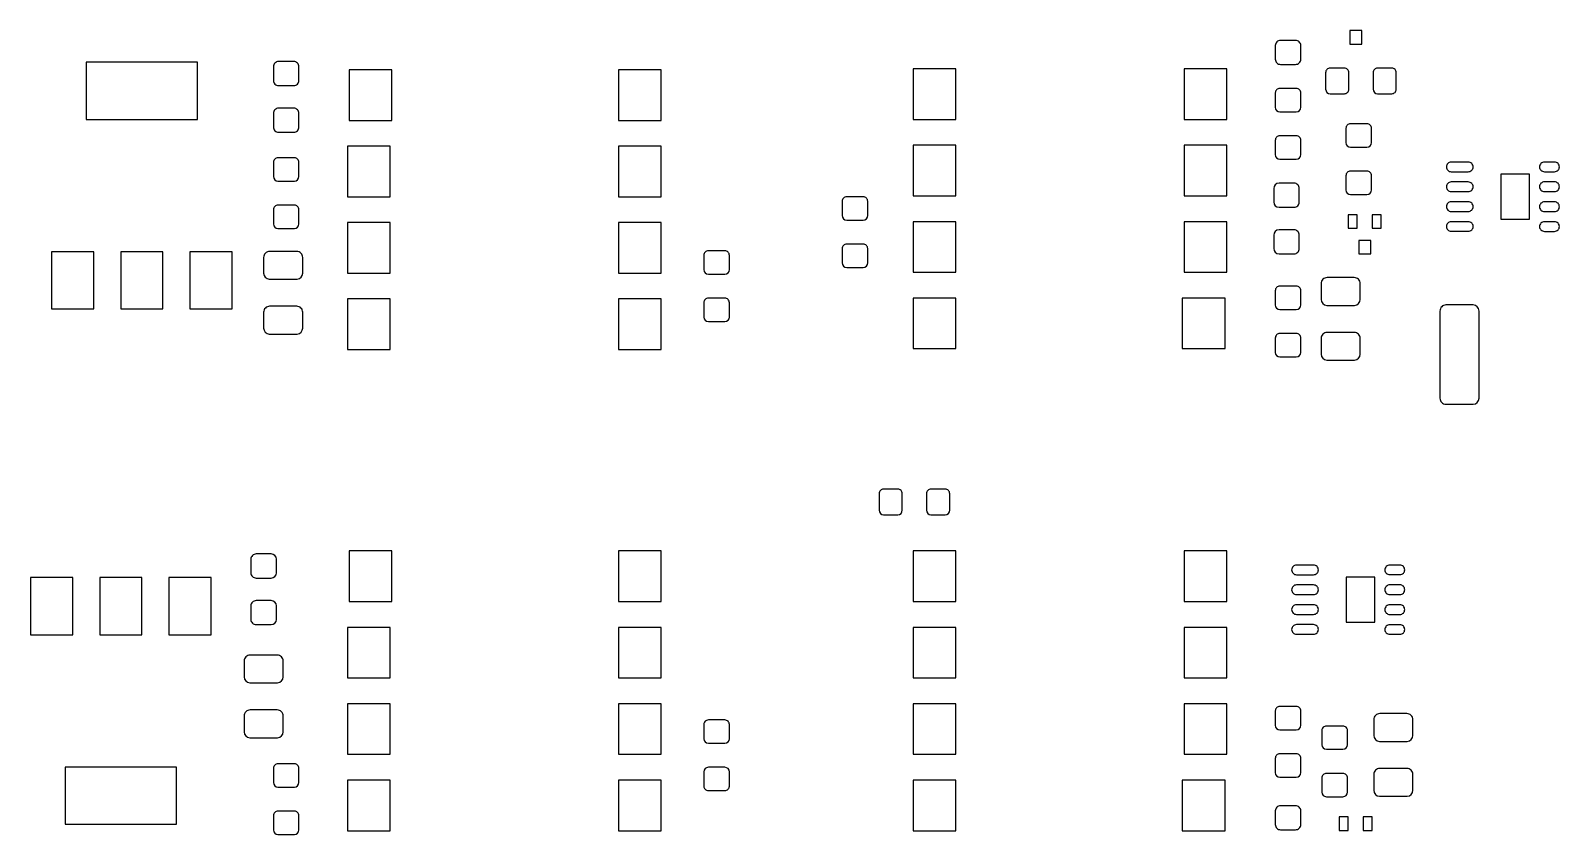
# Model space of a CAD drawing. Extents: x -210 to 210, y -160 to 160.
# Drawn here: x 53 to 103.8, y 60 to 86.8 of the extents above; entities that cross this region are included whole.
import ezdxf

# ---------------------------------------------------------------- set-up
doc = ezdxf.new("R2010")
doc.units = 0
doc.header["$MEASUREMENT"] = 0
doc.layers.get('0').update_dxf_attribs({"linetype": 'CONTINUOUS'})

msp = doc.modelspace()

# ---------------------------------------------------------------- linework, layer by layer
for points in [[(95.225, 86.275, 0.414214), (95.05, 86.45), (95.05, 86.45), (94.55, 86.45), (94.55, 86.45, 0.414214), (94.375, 86.275), (94.375, 86.275), (94.375, 85.825), (94.375, 85.825, 0.414214), (94.55, 85.65), (94.55, 85.65), (95.05, 85.65), (95.05, 85.65, 0.414214), (95.225, 85.825), (95.225, 85.825), (95.225, 86.275)], [(61.913999, 85.57, 0.414214), (61.738999, 85.745), (61.738999, 85.745), (61.238999, 85.745), (61.238999, 85.745, 0.414214), (61.063999, 85.57), (61.063999, 85.57), (61.063999, 85.12), (61.063999, 85.12, 0.414214), (61.238999, 84.945), (61.238999, 84.945), (61.738999, 84.945), (61.738999, 84.945, 0.414214), (61.913999, 85.12), (61.913999, 85.12), (61.913999, 85.57)], [(96.825, 85.375, 0.415782), (96.675, 85.525), (96.675, 85.525), (96.2, 85.525), (96.2, 85.525, 0.414214), (96.05, 85.375), (96.05, 85.375), (96.05, 84.825), (96.05, 84.825, 0.412655), (96.2, 84.675), (96.2, 84.675), (96.675, 84.675), (96.675, 84.675, 0.414214), (96.825, 84.825), (96.825, 84.825), (96.825, 85.375)], [(98.4, 85.375, 0.415782), (98.25, 85.525), (98.25, 85.525), (97.775, 85.525), (97.775, 85.525, 0.414214), (97.625, 85.375), (97.625, 85.375), (97.625, 84.825), (97.625, 84.825, 0.412655), (97.775, 84.675), (97.775, 84.675), (98.25, 84.675), (98.25, 84.675, 0.414214), (98.4, 84.825), (98.4, 84.825), (98.4, 85.375)], [(95.225, 84.7, 0.415207), (95.075, 84.85), (95.075, 84.85), (94.525, 84.85), (94.525, 84.85, 0.415207), (94.375, 84.7), (94.375, 84.7), (94.375, 84.225), (94.375, 84.225, 0.413243), (94.525, 84.075), (94.525, 84.075), (95.075, 84.075), (95.075, 84.075, 0.413224), (95.225, 84.225), (95.225, 84.225), (95.225, 84.7)], [(61.913999, 84.02, 0.414214), (61.738999, 84.195), (61.738999, 84.195), (61.238999, 84.195), (61.238999, 84.195, 0.414214), (61.063999, 84.02), (61.063999, 84.02), (61.063999, 83.57), (61.063999, 83.57, 0.414214), (61.238999, 83.395), (61.238999, 83.395), (61.738999, 83.395), (61.738999, 83.395, 0.414214), (61.913999, 83.57), (61.913999, 83.57), (61.913999, 84.02)], [(97.575, 83.525, 0.415188), (97.425, 83.675), (97.425, 83.675), (96.875, 83.675), (96.875, 83.675, 0.415169), (96.725, 83.525), (96.725, 83.525), (96.725, 83.05), (96.725, 83.05, 0.413224), (96.875, 82.9), (96.875, 82.9), (97.425, 82.9), (97.425, 82.9, 0.413243), (97.575, 83.05), (97.575, 83.05), (97.575, 83.525)], [(95.225, 83.125, 0.415188), (95.075, 83.275), (95.075, 83.275), (94.525, 83.275), (94.525, 83.275, 0.415188), (94.375, 83.125), (94.375, 83.125), (94.375, 82.65), (94.375, 82.65, 0.413243), (94.525, 82.5), (94.525, 82.5), (95.075, 82.5), (95.075, 82.5, 0.413224), (95.225, 82.65), (95.225, 82.65), (95.225, 83.125)], [(61.913999, 82.395, 0.415188), (61.763999, 82.545), (61.763999, 82.545), (61.213999, 82.545), (61.213999, 82.545, 0.415178), (61.063999, 82.395), (61.063999, 82.395), (61.063999, 81.92), (61.063999, 81.92, 0.413233), (61.213999, 81.770005), (61.213999, 81.770005), (61.763999, 81.770005), (61.763999, 81.770005, 0.413233), (61.913999, 81.92), (61.913999, 81.92), (61.913999, 82.395)], [(100.792998, 82.080996, 0.414214), (100.952998, 82.240996), (100.952998, 82.240996, 0.414214), (100.792998, 82.400996), (100.792998, 82.400996), (100.222998, 82.400996), (100.222998, 82.400996, 0.414214), (100.062998, 82.240996), (100.062998, 82.240996, 0.414214), (100.222998, 82.080996), (100.222998, 82.080996), (100.792998, 82.080996)], [(103.662998, 82.082998, 0.414214), (103.822998, 82.243008), (103.822998, 82.243008, 0.414214), (103.662998, 82.402998), (103.662998, 82.402998), (103.322998, 82.402998), (103.322998, 82.402998, 0.414214), (103.162998, 82.243008), (103.162998, 82.243008, 0.414214), (103.322998, 82.082998), (103.322998, 82.082998), (103.662998, 82.082998)], [(97.575, 81.95, 0.415188), (97.425, 82.1), (97.425, 82.1), (96.875, 82.1), (96.875, 82.1, 0.415169), (96.725, 81.95), (96.725, 81.95), (96.725, 81.474995), (96.725, 81.474995, 0.413224), (96.875, 81.325), (96.875, 81.325), (97.425, 81.325), (97.425, 81.325, 0.413243), (97.575, 81.474995), (97.575, 81.474995), (97.575, 81.95)], [(95.175, 81.525, 0.414377), (95, 81.699995), (95, 81.699995), (94.5, 81.699995), (94.5, 81.699995, 0.41405), (94.325, 81.525), (94.325, 81.525), (94.325, 81.075), (94.325, 81.075, 0.41405), (94.5, 80.9), (94.5, 80.9), (95, 80.9), (95, 80.9, 0.414377), (95.175, 81.075), (95.175, 81.075), (95.175, 81.525)], [(100.792998, 81.419995, 0.414214), (100.952998, 81.58), (100.952998, 81.58, 0.414214), (100.792998, 81.74), (100.792998, 81.74), (100.222998, 81.74), (100.222998, 81.74, 0.414214), (100.062998, 81.58), (100.062998, 81.58, 0.414214), (100.222998, 81.419995), (100.222998, 81.419995), (100.792998, 81.419995)], [(103.662998, 81.422998, 0.414214), (103.822998, 81.583003), (103.822998, 81.583003, 0.414214), (103.662998, 81.743003), (103.662998, 81.743003), (103.322998, 81.743003), (103.322998, 81.743003, 0.414214), (103.162998, 81.583003), (103.162998, 81.583003, 0.414214), (103.322998, 81.422998), (103.322998, 81.422998), (103.662998, 81.422998)], [(61.913999, 80.82, 0.415198), (61.763999, 80.969995), (61.763999, 80.969995), (61.213999, 80.969995), (61.213999, 80.969995, 0.415188), (61.063999, 80.82), (61.063999, 80.82), (61.063999, 80.344995), (61.063999, 80.344995, 0.413233), (61.213999, 80.195), (61.213999, 80.195), (61.763999, 80.195), (61.763999, 80.195, 0.413233), (61.913999, 80.344995), (61.913999, 80.344995), (61.913999, 80.82)], [(80.825, 81.1, 0.415198), (80.675, 81.249995), (80.675, 81.249995), (80.124995, 81.249995), (80.124995, 81.249995, 0.415178), (79.975, 81.1), (79.975, 81.1), (79.975, 80.625), (79.975, 80.625, 0.413233), (80.124995, 80.475005), (80.124995, 80.475005), (80.675, 80.475005), (80.675, 80.475005, 0.413243), (80.825, 80.625), (80.825, 80.625), (80.825, 81.1)], [(100.792998, 80.76, 0.414214), (100.952998, 80.920005), (100.952998, 80.920005, 0.414214), (100.792998, 81.079995), (100.792998, 81.079995), (100.222998, 81.079995), (100.222998, 81.079995, 0.414214), (100.062998, 80.920005), (100.062998, 80.920005, 0.414214), (100.222998, 80.76), (100.222998, 80.76), (100.792998, 80.76)], [(103.662998, 80.758994, 0.414214), (103.822998, 80.918999), (103.822998, 80.918999, 0.414214), (103.662998, 81.078999), (103.662998, 81.078999), (103.322998, 81.078999), (103.322998, 81.078999, 0.414214), (103.162998, 80.918999), (103.162998, 80.918999, 0.414214), (103.322998, 80.758994), (103.322998, 80.758994), (103.662998, 80.758994)], [(100.792998, 80.1, 0.414214), (100.952998, 80.26), (100.952998, 80.26, 0.414214), (100.792998, 80.42), (100.792998, 80.42), (100.222998, 80.42), (100.222998, 80.42, 0.414214), (100.062998, 80.26), (100.062998, 80.26, 0.414214), (100.222998, 80.1), (100.222998, 80.1), (100.792998, 80.1)], [(103.662998, 80.099004, 0.414214), (103.822998, 80.259004), (103.822998, 80.259004, 0.414214), (103.662998, 80.418994), (103.662998, 80.418994), (103.322998, 80.418994), (103.322998, 80.418994, 0.414214), (103.162998, 80.259004), (103.162998, 80.259004, 0.414214), (103.322998, 80.099004), (103.322998, 80.099004), (103.662998, 80.099004)], [(95.175, 79.975, 0.414385), (95, 80.15), (95, 80.15), (94.5, 80.15), (94.5, 80.15, 0.41405), (94.325, 79.975), (94.325, 79.975), (94.325, 79.525), (94.325, 79.525, 0.414042), (94.5, 79.35), (94.5, 79.35), (95, 79.35), (95, 79.35, 0.414369), (95.175, 79.525), (95.175, 79.525), (95.175, 79.975)], [(62.038999, 79.232998, 0.414951), (61.838999, 79.433003), (61.838999, 79.433003), (60.938999, 79.433003), (60.938999, 79.433003, 0.414951), (60.738999, 79.232998), (60.738999, 79.232998), (60.738999, 78.707998), (60.738999, 78.707998, 0.393115), (60.925, 78.509004), (60.925, 78.509004), (60.938999, 78.507998), (60.938999, 78.507998), (61.838999, 78.507998), (61.838999, 78.507998), (61.852998, 78.509004), (61.852998, 78.509004, 0.393122), (62.038999, 78.707998), (62.038999, 78.707998), (62.038999, 79.232998)], [(76.225, 79.3, 0.41536), (76.075005, 79.449995), (76.075005, 79.449995), (75.525, 79.449995), (75.525, 79.449995, 0.414997), (75.375, 79.3), (75.375, 79.3), (75.375, 78.824995), (75.375, 78.824995, 0.413034), (75.525, 78.675), (75.525, 78.675), (76.075005, 78.675), (76.075005, 78.675, 0.413414), (76.225, 78.824995), (76.225, 78.824995), (76.225, 79.3)], [(80.825, 79.525, 0.415198), (80.675, 79.674995), (80.675, 79.674995), (80.124995, 79.674995), (80.124995, 79.674995, 0.415178), (79.975, 79.525), (79.975, 79.525), (79.975, 79.049995), (79.975, 79.049995, 0.413224), (80.124995, 78.9), (80.124995, 78.9), (80.675, 78.9), (80.675, 78.9, 0.413233), (80.825, 79.049995), (80.825, 79.049995), (80.825, 79.525)], [(97.2, 78.362002, 0.414937), (97, 78.561997), (97, 78.561997), (96.1, 78.561997), (96.1, 78.561997, 0.414951), (95.9, 78.362002), (95.9, 78.362002), (95.9, 77.836997), (95.9, 77.836997, 0.393129), (96.086006, 77.637998), (96.086006, 77.637998), (96.1, 77.637002), (96.1, 77.637002), (97, 77.637002), (97, 77.637002), (97.014004, 77.637998), (97.014004, 77.637998, 0.393101), (97.2, 77.836997), (97.2, 77.836997), (97.2, 78.362002)], [(76.225, 77.725, 0.41536), (76.075005, 77.875005), (76.075005, 77.875005), (75.525, 77.875005), (75.525, 77.875005, 0.414997), (75.375, 77.725), (75.375, 77.725), (75.375, 77.249995), (75.375, 77.249995, 0.413034), (75.525, 77.1), (75.525, 77.1), (76.075005, 77.1), (76.075005, 77.1, 0.413423), (76.225, 77.249995), (76.225, 77.249995), (76.225, 77.725)], [(95.225, 78.125, 0.415207), (95.075, 78.275005), (95.075, 78.275005), (94.525, 78.275005), (94.525, 78.275005, 0.415207), (94.375, 78.125), (94.375, 78.125), (94.375, 77.650005), (94.375, 77.650005, 0.413262), (94.525, 77.5), (94.525, 77.5), (95.075, 77.5), (95.075, 77.5, 0.413243), (95.225, 77.650005), (95.225, 77.650005), (95.225, 78.125)], [(62.038999, 77.407002, 0.414937), (61.838999, 77.606997), (61.838999, 77.606997), (60.938999, 77.606997), (60.938999, 77.606997, 0.414937), (60.738999, 77.407002), (60.738999, 77.407002), (60.738999, 76.881997), (60.738999, 76.881997, 0.393115), (60.925, 76.682998), (60.925, 76.682998), (60.938999, 76.682002), (60.938999, 76.682002), (61.838999, 76.682002), (61.838999, 76.682002), (61.852998, 76.682998), (61.852998, 76.682998, 0.393122), (62.038999, 76.881997), (62.038999, 76.881997), (62.038999, 77.407002)], [(101.150996, 77.45, 0.413471), (100.951006, 77.650005), (100.951006, 77.650005), (100.05, 77.650005), (100.05, 77.650005, 0.414958), (99.85, 77.45), (99.85, 77.45), (99.85, 74.550005), (99.85, 74.550005, 0.414958), (100.05, 74.35), (100.05, 74.35), (100.951006, 74.35), (100.951006, 74.35, 0.413485), (101.150996, 74.550005), (101.150996, 74.550005), (101.150996, 77.45)], [(95.225, 76.55, 0.415207), (95.075, 76.7), (95.075, 76.7), (94.525, 76.7), (94.525, 76.7, 0.415207), (94.375, 76.55), (94.375, 76.55), (94.375, 76.075005), (94.375, 76.075005, 0.413262), (94.525, 75.925), (94.525, 75.925), (95.075, 75.925), (95.075, 75.925, 0.413243), (95.225, 76.075005), (95.225, 76.075005), (95.225, 76.55)], [(97.2, 76.537998, 0.414944), (97, 76.737998), (97, 76.737998), (96.1, 76.737998), (96.1, 76.737998, 0.414958), (95.9, 76.537998), (95.9, 76.537998), (95.9, 76.012998), (95.9, 76.012998, 0.393129), (96.086006, 75.813999), (96.086006, 75.813999), (96.1, 75.813003), (96.1, 75.813003), (97, 75.813003), (97, 75.813003), (97.014004, 75.813999), (97.014004, 75.813999, 0.393101), (97.2, 76.012998), (97.2, 76.012998), (97.2, 76.537998)], [(81.975, 71.374995, 0.415399), (81.825005, 71.525), (81.825005, 71.525), (81.35, 71.525), (81.35, 71.525, 0.414614), (81.199995, 71.374995), (81.199995, 71.374995), (81.199995, 70.825005), (81.199995, 70.825005, 0.413053), (81.35, 70.675), (81.35, 70.675), (81.825005, 70.675), (81.825005, 70.675, 0.413823), (81.975, 70.825005), (81.975, 70.825005), (81.975, 71.374995)], [(83.55, 71.374995, 0.415408), (83.4, 71.525), (83.4, 71.525), (82.925, 71.525), (82.925, 71.525, 0.414614), (82.775, 71.374995), (82.775, 71.374995), (82.775, 70.825005), (82.775, 70.825005, 0.413063), (82.925, 70.675), (82.925, 70.675), (83.4, 70.675), (83.4, 70.675, 0.413842), (83.55, 70.825005), (83.55, 70.825005), (83.55, 71.374995)], [(61.163999, 69.195, 0.41405), (60.988999, 69.37), (60.988999, 69.37), (60.488999, 69.37), (60.488999, 69.37, 0.414377), (60.313999, 69.195), (60.313999, 69.195), (60.313999, 68.745), (60.313999, 68.745, 0.414377), (60.488999, 68.570005), (60.488999, 68.570005), (60.988999, 68.570005), (60.988999, 68.570005, 0.41405), (61.163999, 68.745), (61.163999, 68.745), (61.163999, 69.195)], [(95.65, 68.681001, 0.414214), (95.81, 68.841001), (95.81, 68.841001, 0.414214), (95.65, 69.000996), (95.65, 69.000996), (95.08, 69.000996), (95.08, 69.000996, 0.414214), (94.92, 68.841001), (94.92, 68.841001, 0.414214), (95.08, 68.681001), (95.08, 68.681001), (95.65, 68.681001)], [(98.52, 68.682998, 0.414214), (98.68, 68.842998), (98.68, 68.842998, 0.414214), (98.52, 69.003003), (98.52, 69.003003), (98.18, 69.003003), (98.18, 69.003003, 0.414214), (98.02, 68.842998), (98.02, 68.842998, 0.414214), (98.18, 68.682998), (98.18, 68.682998), (98.52, 68.682998)], [(95.65, 68.021001, 0.414214), (95.81, 68.181001), (95.81, 68.181001, 0.414214), (95.65, 68.341001), (95.65, 68.341001), (95.08, 68.341001), (95.08, 68.341001, 0.414214), (94.92, 68.181001), (94.92, 68.181001, 0.414214), (95.08, 68.021001), (95.08, 68.021001), (95.65, 68.021001)], [(98.52, 68.022998, 0.414214), (98.68, 68.182998), (98.68, 68.182998, 0.414214), (98.52, 68.342998), (98.52, 68.342998), (98.18, 68.342998), (98.18, 68.342998, 0.414214), (98.02, 68.182998), (98.02, 68.182998, 0.414214), (98.18, 68.022998), (98.18, 68.022998), (98.52, 68.022998)], [(61.163999, 67.645, 0.414042), (60.988999, 67.82), (60.988999, 67.82), (60.488999, 67.82), (60.488999, 67.82, 0.414369), (60.313999, 67.645), (60.313999, 67.645), (60.313999, 67.195), (60.313999, 67.195, 0.414377), (60.488999, 67.02), (60.488999, 67.02), (60.988999, 67.02), (60.988999, 67.02, 0.41405), (61.163999, 67.195), (61.163999, 67.195), (61.163999, 67.645)], [(95.65, 67.360996, 0.414214), (95.81, 67.520996), (95.81, 67.520996, 0.414214), (95.65, 67.681001), (95.65, 67.681001), (95.08, 67.681001), (95.08, 67.681001, 0.414214), (94.92, 67.520996), (94.92, 67.520996, 0.414214), (95.08, 67.360996), (95.08, 67.360996), (95.65, 67.360996)], [(98.52, 67.358999, 0.414214), (98.68, 67.519004), (98.68, 67.519004, 0.414214), (98.52, 67.679004), (98.52, 67.679004), (98.18, 67.679004), (98.18, 67.679004, 0.414214), (98.02, 67.519004), (98.02, 67.519004, 0.414214), (98.18, 67.358999), (98.18, 67.358999), (98.52, 67.358999)], [(95.65, 66.699995, 0.414214), (95.81, 66.86), (95.81, 66.86, 0.414214), (95.65, 67.02), (95.65, 67.02), (95.08, 67.02), (95.08, 67.02, 0.414214), (94.92, 66.86), (94.92, 66.86, 0.414214), (95.08, 66.699995), (95.08, 66.699995), (95.65, 66.699995)], [(98.52, 66.698999, 0.414214), (98.68, 66.858999), (98.68, 66.858999, 0.414214), (98.52, 67.018999), (98.52, 67.018999), (98.18, 67.018999), (98.18, 67.018999, 0.414214), (98.02, 66.858999), (98.02, 66.858999, 0.414214), (98.18, 66.698999), (98.18, 66.698999), (98.52, 66.698999)], [(61.388999, 65.807998, 0.414801), (61.188999, 66.008003), (61.188999, 66.008003), (60.288999, 66.008003), (60.288999, 66.008003, 0.415088), (60.088999, 65.807998), (60.088999, 65.807998), (60.088999, 65.282998), (60.088999, 65.282998, 0.39325), (60.275, 65.084004), (60.275, 65.084004), (60.288999, 65.082998), (60.288999, 65.082998), (61.188999, 65.082998), (61.188999, 65.082998), (61.202998, 65.084004), (61.202998, 65.084004, 0.392979), (61.388999, 65.282998), (61.388999, 65.282998), (61.388999, 65.807998)], [(61.388999, 63.983003, 0.414801), (61.188999, 64.182998), (61.188999, 64.182998), (60.288999, 64.182998), (60.288999, 64.182998, 0.415088), (60.088999, 63.983003), (60.088999, 63.983003), (60.088999, 63.458003), (60.088999, 63.458003, 0.393258), (60.275, 63.258999), (60.275, 63.258999), (60.288999, 63.257998), (60.288999, 63.257998), (61.188999, 63.257998), (61.188999, 63.257998), (61.202998, 63.258999), (61.202998, 63.258999, 0.39298), (61.388999, 63.458003), (61.388999, 63.458003), (61.388999, 63.983003)], [(95.225, 64.15, 0.415198), (95.075, 64.3), (95.075, 64.3), (94.525, 64.3), (94.525, 64.3, 0.415198), (94.375, 64.15), (94.375, 64.15), (94.375, 63.675), (94.375, 63.675, 0.413253), (94.525, 63.525), (94.525, 63.525), (95.075, 63.525), (95.075, 63.525, 0.413234), (95.225, 63.675), (95.225, 63.675), (95.225, 64.15)], [(98.95, 63.863003, 0.41493), (98.75, 64.062998), (98.75, 64.062998), (97.85, 64.062998), (97.85, 64.062998, 0.414944), (97.65, 63.863003), (97.65, 63.863003), (97.65, 63.337998), (97.65, 63.337998, 0.393136), (97.836006, 63.138999), (97.836006, 63.138999), (97.85, 63.138003), (97.85, 63.138003), (98.75, 63.138003), (98.75, 63.138003), (98.764004, 63.138999), (98.764004, 63.138999, 0.393108), (98.95, 63.337998), (98.95, 63.337998), (98.95, 63.863003)], [(76.225, 63.7, 0.41537), (76.075005, 63.85), (76.075005, 63.85), (75.525, 63.85), (75.525, 63.85, 0.414997), (75.375, 63.7), (75.375, 63.7), (75.375, 63.225), (75.375, 63.225, 0.413053), (75.525, 63.075), (75.525, 63.075), (76.075005, 63.075), (76.075005, 63.075, 0.413423), (76.225, 63.225), (76.225, 63.225), (76.225, 63.7)], [(96.775, 63.5, 0.415178), (96.625, 63.649995), (96.625, 63.649995), (96.075, 63.649995), (96.075, 63.649995, 0.415178), (95.925, 63.5), (95.925, 63.5), (95.925, 63.025), (95.925, 63.025, 0.413233), (96.075, 62.875005), (96.075, 62.875005), (96.625, 62.875005), (96.625, 62.875005, 0.413233), (96.775, 63.025), (96.775, 63.025), (96.775, 63.5)], [(95.225, 62.574995, 0.415207), (95.075, 62.725), (95.075, 62.725), (94.525, 62.725), (94.525, 62.725, 0.415207), (94.375, 62.574995), (94.375, 62.574995), (94.375, 62.1), (94.375, 62.1, 0.413253), (94.525, 61.95), (94.525, 61.95), (95.075, 61.95), (95.075, 61.95, 0.413234), (95.225, 62.1), (95.225, 62.1), (95.225, 62.574995)], [(61.913999, 62.245, 0.415198), (61.763999, 62.395), (61.763999, 62.395), (61.213999, 62.395), (61.213999, 62.395, 0.415188), (61.063999, 62.245), (61.063999, 62.245), (61.063999, 61.77), (61.063999, 61.77, 0.413243), (61.213999, 61.62), (61.213999, 61.62), (61.763999, 61.62), (61.763999, 61.62, 0.413243), (61.913999, 61.77), (61.913999, 61.77), (61.913999, 62.245)], [(76.225, 62.126001, 0.413414), (76.075005, 62.275996), (76.075005, 62.275996), (75.525, 62.275996), (75.525, 62.275996, 0.413053), (75.375, 62.126001), (75.375, 62.126001), (75.375, 61.651001), (75.375, 61.651001, 0.414997), (75.525, 61.501001), (75.525, 61.501001), (76.075005, 61.501001), (76.075005, 61.501001, 0.41536), (76.225, 61.651001), (76.225, 61.651001), (76.225, 62.126001)], [(96.775, 61.925, 0.415178), (96.625, 62.075), (96.625, 62.075), (96.075, 62.075), (96.075, 62.075, 0.415178), (95.925, 61.925), (95.925, 61.925), (95.925, 61.45), (95.925, 61.45, 0.413234), (96.075, 61.3), (96.075, 61.3), (96.625, 61.3), (96.625, 61.3, 0.413234), (96.775, 61.45), (96.775, 61.45), (96.775, 61.925)], [(98.95, 62.038003, 0.414937), (98.75, 62.237998), (98.75, 62.237998), (97.85, 62.237998), (97.85, 62.237998, 0.414951), (97.65, 62.038003), (97.65, 62.038003), (97.65, 61.512998), (97.65, 61.512998, 0.393129), (97.836006, 61.314004), (97.836006, 61.314004), (97.85, 61.312998), (97.85, 61.312998), (98.75, 61.312998), (98.75, 61.312998), (98.764004, 61.314004), (98.764004, 61.314004, 0.393101), (98.95, 61.512998), (98.95, 61.512998), (98.95, 62.038003)], [(95.225, 60.825, 0.414214), (95.05, 61), (95.05, 61), (94.55, 61), (94.55, 61, 0.414214), (94.375, 60.825), (94.375, 60.825), (94.375, 60.375), (94.375, 60.375, 0.414214), (94.55, 60.2), (94.55, 60.2), (95.05, 60.2), (95.05, 60.2, 0.414214), (95.225, 60.375), (95.225, 60.375), (95.225, 60.825)], [(61.913999, 60.67, 0.415198), (61.763999, 60.82), (61.763999, 60.82), (61.213999, 60.82), (61.213999, 60.82, 0.415188), (61.063999, 60.67), (61.063999, 60.67), (61.063999, 60.195), (61.063999, 60.195, 0.413243), (61.213999, 60.045), (61.213999, 60.045), (61.763999, 60.045), (61.763999, 60.045, 0.413243), (61.913999, 60.195), (61.913999, 60.195), (61.913999, 60.67)]]:
    msp.add_lwpolyline(points, format="xyb")
for points in [[(97.25, 86.775), (96.85, 86.775), (96.85, 86.775), (96.85, 86.325), (96.85, 86.325), (97.25, 86.325), (97.25, 86.325), (97.25, 86.775)], [(58.54, 85.72), (54.84, 85.72), (54.84, 85.72), (54.84, 83.82), (54.84, 83.82), (58.54, 83.82), (58.54, 83.82), (58.54, 85.72)], [(65.004995, 85.47), (63.585, 85.47), (63.585, 85.47), (63.585, 83.79), (63.585, 83.79), (65.004995, 83.79), (65.004995, 83.79), (65.004995, 85.47)], [(73.955, 85.47), (72.535, 85.47), (72.535, 85.47), (72.535, 83.79), (72.535, 83.79), (73.955, 83.79), (73.955, 83.79), (73.955, 85.47)], [(83.755, 85.5), (82.335, 85.5), (82.335, 85.5), (82.335, 83.82), (82.335, 83.82), (83.755, 83.82), (83.755, 83.82), (83.755, 85.5)], [(92.765, 85.5), (91.345, 85.5), (91.345, 85.5), (91.345, 83.82), (91.345, 83.82), (92.765, 83.82), (92.765, 83.82), (92.765, 85.5)], [(64.944995, 82.93), (63.525, 82.93), (63.525, 82.93), (63.525, 81.249995), (63.525, 81.249995), (64.944995, 81.249995), (64.944995, 81.249995), (64.944995, 82.93)], [(73.955, 82.93), (72.535, 82.93), (72.535, 82.93), (72.535, 81.249995), (72.535, 81.249995), (73.955, 81.249995), (73.955, 81.249995), (73.955, 82.93)], [(83.755, 82.96), (82.335, 82.96), (82.335, 82.96), (82.335, 81.28), (82.335, 81.28), (83.755, 81.28), (83.755, 81.28), (83.755, 82.96)], [(92.765, 82.96), (91.345, 82.96), (91.345, 82.96), (91.345, 81.28), (91.345, 81.28), (92.765, 81.28), (92.765, 81.28), (92.765, 82.96)], [(102.83, 82), (101.870996, 82), (101.870996, 82), (101.870996, 80.5), (101.870996, 80.5), (102.83, 80.5), (102.83, 80.5), (102.83, 82)], [(64.944995, 80.39), (63.525, 80.39), (63.525, 80.39), (63.525, 78.709995), (63.525, 78.709995), (64.944995, 78.709995), (64.944995, 78.709995), (64.944995, 80.39)], [(73.955, 80.39), (72.535, 80.39), (72.535, 80.39), (72.535, 78.709995), (72.535, 78.709995), (73.955, 78.709995), (73.955, 78.709995), (73.955, 80.39)], [(83.755, 80.42), (82.335, 80.42), (82.335, 80.42), (82.335, 78.74), (82.335, 78.74), (83.755, 78.74), (83.755, 78.74), (83.755, 80.42)], [(92.765, 80.42), (91.345, 80.42), (91.345, 80.42), (91.345, 78.74), (91.345, 78.74), (92.765, 78.74), (92.765, 78.74), (92.765, 80.42)], [(97.1, 80.65), (96.8, 80.65), (96.8, 80.65), (96.8, 80.2), (96.8, 80.2), (97.1, 80.2), (97.1, 80.2), (97.1, 80.65)], [(97.9, 80.65), (97.6, 80.65), (97.6, 80.65), (97.6, 80.2), (97.6, 80.2), (97.9, 80.2), (97.9, 80.2), (97.9, 80.65)], [(55.09, 79.42), (53.69, 79.42), (53.69, 79.42), (53.69, 77.52), (53.69, 77.52), (55.09, 77.52), (55.09, 77.52), (55.09, 79.42)], [(57.39, 79.42), (55.99, 79.42), (55.99, 79.42), (55.99, 77.52), (55.99, 77.52), (57.39, 77.52), (57.39, 77.52), (57.39, 79.42)], [(59.69, 79.42), (58.29, 79.42), (58.29, 79.42), (58.29, 77.52), (58.29, 77.52), (59.69, 77.52), (59.69, 77.52), (59.69, 79.42)], [(97.55, 79.8), (97.15, 79.8), (97.15, 79.8), (97.15, 79.35), (97.15, 79.35), (97.55, 79.35), (97.55, 79.35), (97.55, 79.8)], [(64.944995, 77.85), (63.525, 77.85), (63.525, 77.85), (63.525, 76.169995), (63.525, 76.169995), (64.944995, 76.169995), (64.944995, 76.169995), (64.944995, 77.85)], [(73.955, 77.85), (72.535, 77.85), (72.535, 77.85), (72.535, 76.169995), (72.535, 76.169995), (73.955, 76.169995), (73.955, 76.169995), (73.955, 77.85)], [(83.755, 77.880005), (82.335, 77.880005), (82.335, 77.880005), (82.335, 76.2), (82.335, 76.2), (83.755, 76.2), (83.755, 76.2), (83.755, 77.880005)], [(92.705, 77.880005), (91.285, 77.880005), (91.285, 77.880005), (91.285, 76.2), (91.285, 76.2), (92.705, 76.2), (92.705, 76.2), (92.705, 77.880005)], [(65.004995, 69.470005), (63.585, 69.470005), (63.585, 69.470005), (63.585, 67.79), (63.585, 67.79), (65.004995, 67.79), (65.004995, 67.79), (65.004995, 69.470005)], [(73.955, 69.470005), (72.535, 69.470005), (72.535, 69.470005), (72.535, 67.79), (72.535, 67.79), (73.955, 67.79), (73.955, 67.79), (73.955, 69.470005)], [(83.755, 69.470005), (82.335, 69.470005), (82.335, 69.470005), (82.335, 67.79), (82.335, 67.79), (83.755, 67.79), (83.755, 67.79), (83.755, 69.470005)], [(92.765, 69.470005), (91.345, 69.470005), (91.345, 69.470005), (91.345, 67.79), (91.345, 67.79), (92.765, 67.79), (92.765, 67.79), (92.765, 69.470005)], [(54.39, 68.582998), (52.99, 68.582998), (52.99, 68.582998), (52.99, 66.683003), (52.99, 66.683003), (54.39, 66.683003), (54.39, 66.683003), (54.39, 68.582998)], [(56.69, 68.582998), (55.29, 68.582998), (55.29, 68.582998), (55.29, 66.683003), (55.29, 66.683003), (56.69, 66.683003), (56.69, 66.683003), (56.69, 68.582998)], [(58.99, 68.582998), (57.59, 68.582998), (57.59, 68.582998), (57.59, 66.683003), (57.59, 66.683003), (58.99, 66.683003), (58.99, 66.683003), (58.99, 68.582998)], [(97.687998, 68.6), (96.729004, 68.6), (96.729004, 68.6), (96.729004, 67.100005), (96.729004, 67.100005), (97.687998, 67.100005), (97.687998, 67.100005), (97.687998, 68.6)], [(64.944995, 66.930005), (63.525, 66.930005), (63.525, 66.930005), (63.525, 65.25), (63.525, 65.25), (64.944995, 65.25), (64.944995, 65.25), (64.944995, 66.930005)], [(73.955, 66.930005), (72.535, 66.930005), (72.535, 66.930005), (72.535, 65.25), (72.535, 65.25), (73.955, 65.25), (73.955, 65.25), (73.955, 66.930005)], [(83.755, 66.930005), (82.335, 66.930005), (82.335, 66.930005), (82.335, 65.25), (82.335, 65.25), (83.755, 65.25), (83.755, 65.25), (83.755, 66.930005)], [(92.765, 66.930005), (91.345, 66.930005), (91.345, 66.930005), (91.345, 65.25), (91.345, 65.25), (92.765, 65.25), (92.765, 65.25), (92.765, 66.930005)], [(64.944995, 64.389995), (63.525, 64.389995), (63.525, 64.389995), (63.525, 62.71), (63.525, 62.71), (64.944995, 62.71), (64.944995, 62.71), (64.944995, 64.389995)], [(73.955, 64.389995), (72.535, 64.389995), (72.535, 64.389995), (72.535, 62.71), (72.535, 62.71), (73.955, 62.71), (73.955, 62.71), (73.955, 64.389995)], [(83.755, 64.389995), (82.335, 64.389995), (82.335, 64.389995), (82.335, 62.71), (82.335, 62.71), (83.755, 62.71), (83.755, 62.71), (83.755, 64.389995)], [(92.765, 64.389995), (91.345, 64.389995), (91.345, 64.389995), (91.345, 62.71), (91.345, 62.71), (92.765, 62.71), (92.765, 62.71), (92.765, 64.389995)], [(57.84, 62.282998), (54.14, 62.282998), (54.14, 62.282998), (54.14, 60.382998), (54.14, 60.382998), (57.84, 60.382998), (57.84, 60.382998), (57.84, 62.282998)], [(64.944995, 61.85), (63.525, 61.85), (63.525, 61.85), (63.525, 60.17), (63.525, 60.17), (64.944995, 60.17), (64.944995, 60.17), (64.944995, 61.85)], [(73.955, 61.85), (72.535, 61.85), (72.535, 61.85), (72.535, 60.17), (72.535, 60.17), (73.955, 60.17), (73.955, 60.17), (73.955, 61.85)], [(83.755, 61.85), (82.335, 61.85), (82.335, 61.85), (82.335, 60.17), (82.335, 60.17), (83.755, 60.17), (83.755, 60.17), (83.755, 61.85)], [(92.705, 61.85), (91.285, 61.85), (91.285, 61.85), (91.285, 60.17), (91.285, 60.17), (92.705, 60.17), (92.705, 60.17), (92.705, 61.85)], [(96.8, 60.625), (96.5, 60.625), (96.5, 60.625), (96.5, 60.175), (96.5, 60.175), (96.8, 60.175), (96.8, 60.175), (96.8, 60.625)], [(97.6, 60.625), (97.3, 60.625), (97.3, 60.625), (97.3, 60.175), (97.3, 60.175), (97.6, 60.175), (97.6, 60.175), (97.6, 60.625)]]:
    msp.add_lwpolyline(points)

doc.saveas('drawing.dxf')
